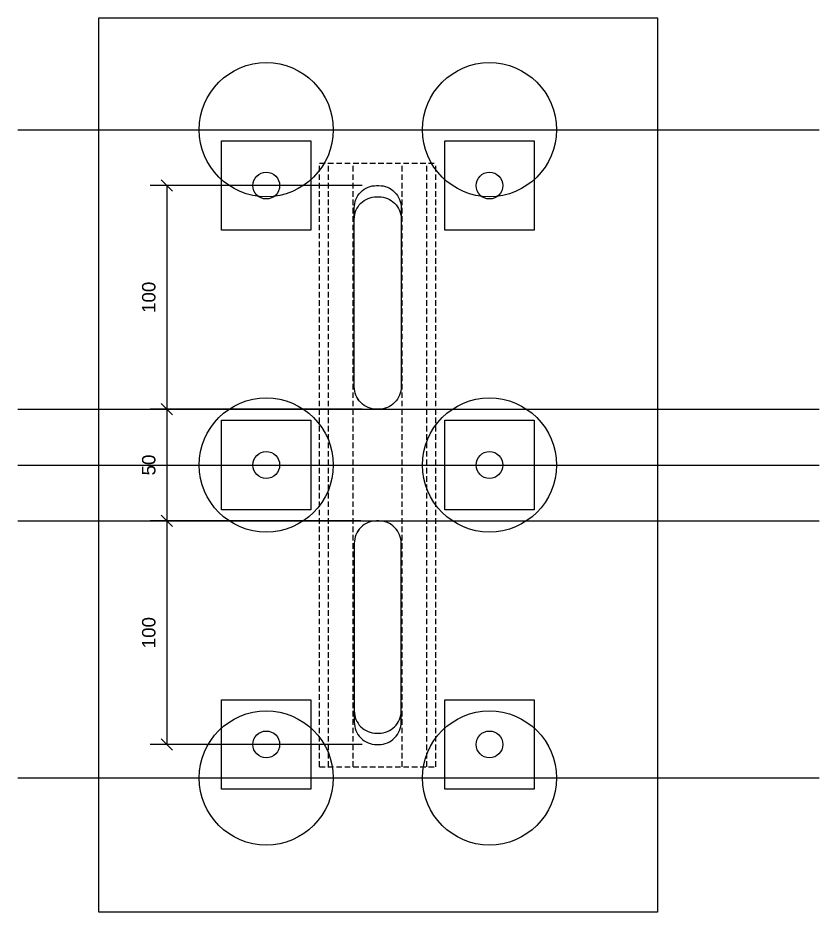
# Model space of a CAD drawing. Header units: millimetres. Extents: x -2069 to 10556, y -1036 to 8460.
# Drawn here: x -2069 to -1710.4, y 3663.9 to 4063.9 of the extents above; entities that cross this region are included whole.
import ezdxf

# ---------------------------------------------------------------- set-up
doc = ezdxf.new("R2010")
doc.units = ezdxf.units.MM
doc.linetypes.add('HIDDEN', pattern=[0.375, 0.25, -0.125])
doc.styles.add('Arial', font='arial.ttf')
doc.dimstyles.new('Arup4', dxfattribs={"dimscale": 5, "dimtxt": 1.2, "dimasz": 1, "dimexe": 1.5, "dimexo": 1.5, "dimgap": 1, "dimtad": 1, "dimdec": 0, "dimdsep": 46, "dimtxsty": 'Arial', "dimblk": 'OBLIQUE', "dimcen": 0, "dimclrd": 1, "dimclre": 1, "dimclrt": 7, "dimadec": 0, "dimazin": 0, "dimtfac": 1, "dimtdec": 0, "dimtix": 1, "dimtofl": 0, "dimtmove": 2, "dimatfit": 3, "dimfxl": 5, "dimtolj": 1, "dimtzin": 0, "dimlwd": -1, "dimlwe": -1, "dimarcsym": 0})

# ---------------------------------------------------------------- blocks, each defined once
blk = doc.blocks.new('_OBLIQUE')
at = {"color": 0, "linetype": 'ByBlock'}
blk.add_line((-0.5, -0.5), (0.5, 0.5), dxfattribs=at)
blk = doc.blocks.new('*D128')
at = {"color": 1, "linetype": 'Continuous', "transparency": 16777216}
for p, q in [((92.78, -25), (-2.1, -25)), ((5.4, -25), (5.4, -125)), ((92.78, -125), (-2.1, -125))]:
    blk.add_line(p, q, dxfattribs=at)
at = {"layer": 'Defpoints', "color": 0, "transparency": 16777216}
for p in [(100.28, -25, 0), (5.4, -125), (100.28, -125, 0)]:
    blk.add_point(p, dxfattribs=at)
at = {"color": 1, "transparency": 16777216, "xscale": 5, "yscale": 5, "zscale": 5}
for p, rotation in [((5.4, -25), 90), ((5.4, -125), 270)]:
    blk.add_blockref('_OBLIQUE', p, dxfattribs=dict(at, rotation=rotation))
at = {"color": 7, "transparency": 16777216, "insert": (-2.66, -75), "char_height": 6, "attachment_point": 5, "rotation": 90, "style": 'Arial', "bg_fill": 3, "box_fill_scale": 1.1, "bg_fill_color": 256, "bg_fill_true_color": 13158600, "bg_fill_transparency": 0}
blk.add_mtext('\\A1;100', dxfattribs=at)
blk = doc.blocks.new('*D129')
at = {"color": 1, "linetype": 'Continuous', "transparency": 16777216}
for p, q in [((92.28, -175), (-2.1, -175)), ((5.4, -175), (5.4, -275)), ((92.87, -275), (-2.1, -275))]:
    blk.add_line(p, q, dxfattribs=at)
at = {"layer": 'Defpoints', "color": 0, "transparency": 16777216}
for p in [(99.78, -175), (5.4, -275), (100.37, -275)]:
    blk.add_point(p, dxfattribs=at)
at = {"color": 1, "transparency": 16777216, "xscale": 5, "yscale": 5, "zscale": 5}
for p, rotation in [((5.4, -175), 90), ((5.4, -275), 270)]:
    blk.add_blockref('_OBLIQUE', p, dxfattribs=dict(at, rotation=rotation))
at = {"color": 7, "transparency": 16777216, "insert": (-2.66, -225), "char_height": 6, "attachment_point": 5, "rotation": 90, "style": 'Arial', "bg_fill": 3, "box_fill_scale": 1.1, "bg_fill_color": 256, "bg_fill_true_color": 13158600, "bg_fill_transparency": 0}
blk.add_mtext('\\A1;100', dxfattribs=at)
blk = doc.blocks.new('*D130')
at = {"color": 1, "linetype": 'Continuous', "transparency": 16777216}
for p, q in [((92.78, -125), (-2.1, -125)), ((5.4, -125), (5.4, -175)), ((92.28, -175), (-2.1, -175))]:
    blk.add_line(p, q, dxfattribs=at)
at = {"layer": 'Defpoints', "color": 0, "transparency": 16777216}
for p in [(100.28, -125, 0), (5.4, -175), (99.78, -175)]:
    blk.add_point(p, dxfattribs=at)
at = {"color": 1, "transparency": 16777216, "xscale": 5, "yscale": 5, "zscale": 5}
for p, rotation in [((5.4, -125), 90), ((5.4, -175), 270)]:
    blk.add_blockref('_OBLIQUE', p, dxfattribs=dict(at, rotation=rotation))
at = {"color": 7, "transparency": 16777216, "insert": (-2.66, -150), "char_height": 6, "attachment_point": 5, "rotation": 90, "style": 'Arial', "bg_fill": 3, "box_fill_scale": 1.1, "bg_fill_color": 256, "bg_fill_true_color": 13158600, "bg_fill_transparency": 0}
blk.add_mtext('\\A1;50', dxfattribs=at)
blk = doc.blocks.new('A$Cb4be0589')
at = {"color": 1, "linetype": 'HIDDEN', "ltscale": 10}
for p, q in [((73.78, -15), (125.78, -15)), ((110.78, -285), (110.78, -15)), ((121.78, -285), (121.78, -15)), ((125.78, -285), (125.78, -15)), ((73.78, -285), (125.78, -285))]:
    blk.add_line(p, q, dxfattribs=at)
at = {"color": 1}
for points in [[(129.81, -5), (169.81, -5), (169.81, -45), (129.81, -45)], [(129.81, -130), (169.81, -130), (169.81, -170), (129.81, -170)], [(129.81, -255), (169.81, -255), (169.81, -295), (129.81, -295)]]:
    blk.add_lwpolyline(points, close=True, dxfattribs=at)
for centre in [(149.81, -25), (149.81, -150), (149.81, -275)]:
    blk.add_circle(centre, 6, dxfattribs=at)
dim = blk.add_linear_dim(base=(5.4, -125), p1=(100.28, -25, 0), p2=(100.28, -125, 0), angle=90, dimstyle='Arup4', override={"dimtfill": 1, "dimarcsym": 1})
dim.commit()
dim.dimension.update_dxf_attribs({"geometry": '*D128', "text_midpoint": (-2.66, -75)})
at = {"color": 1, "elevation": 0}
blk.add_lwpolyline([(29.9, -5), (69.9, -5), (69.9, -45), (29.9, -45)], close=True, dxfattribs=at)
at = {"color": 1}
blk.add_circle((49.9, -25, 0), 6, dxfattribs=at)
dim = blk.add_linear_dim(base=(5.4, -175), p1=(100.28, -125, 0), p2=(99.78, -175), angle=90, dimstyle='Arup4', override={"dimtfill": 1, "dimarcsym": 1})
dim.commit()
dim.dimension.update_dxf_attribs({"geometry": '*D130', "text_midpoint": (-2.66, -150)})
at = {"color": 1, "elevation": 0}
blk.add_lwpolyline([(89.28, -115), (89.28, -35, -0.414214), (99.28, -25), (100.28, -25, -0.414214), (110.28, -35), (110.28, -115, -0.414214), (100.28, -125), (99.28, -125, -0.414214)], format="xyb", close=True, dxfattribs=at)
blk.add_lwpolyline([(29.9, -130), (69.9, -130), (69.9, -170), (29.9, -170)], close=True, dxfattribs=at)
at = {"color": 1}
blk.add_circle((49.9, -150, 0), 6, dxfattribs=at)
dim = blk.add_linear_dim(base=(5.4, -275), p1=(99.78, -175), p2=(100.37, -275), angle=90, dimstyle='Arup4', override={"dimtfill": 1, "dimarcsym": 1})
dim.commit()
dim.dimension.update_dxf_attribs({"geometry": '*D129', "text_midpoint": (-2.66, -225)})
at = {"color": 1, "linetype": 'HIDDEN', "ltscale": 10}
for p, q in [((73.78, -285), (73.78, -15)), ((77.78, -285), (77.78, -15)), ((88.78, -285), (88.78, -15))]:
    blk.add_line(p, q, dxfattribs=at)
at = {"color": 1}
blk.add_lwpolyline([(-25, 50), (225, 50), (225, -350), (-25, -350)], close=True, dxfattribs=at)
at = {"color": 1, "elevation": 0}
blk.add_lwpolyline([(89.28, -185), (89.28, -265, 0.414214), (99.28, -275), (100.28, -275, 0.414214), (110.28, -265), (110.28, -185, 0.414214), (100.28, -175), (99.28, -175, 0.414214)], format="xyb", close=True, dxfattribs=at)
blk.add_lwpolyline([(29.9, -255), (69.9, -255), (69.9, -295), (29.9, -295)], close=True, dxfattribs=at)
at = {"color": 1}
blk.add_circle((49.9, -275, 0), 6, dxfattribs=at)

msp = doc.modelspace()

# ---------------------------------------------------------------- block references
msp.add_blockref('A$Cb4be0589', (-2007.76, 4013.87))

# ---------------------------------------------------------------- next in the draw order: linework, layer by layer
for p, q in [((-2069.02, 4013.87, 0), (-1710.41, 4013.87, 0)), ((-2069.02, 3888.87, 0), (-1710.41, 3888.87, 0)), ((-2069.02, 3863.87, 0), (-1710.41, 3863.87, 0)), ((-2069.02, 3838.87, 0), (-1710.41, 3838.87, 0)), ((-2069.02, 3723.87, 0), (-1710.41, 3723.87, 0))]:
    msp.add_line(p, q)
at = {"elevation": 0}
for points in [[(-1918.47, 3898.87), (-1918.47, 3973.87, -0.414214), (-1908.47, 3983.87), (-1907.47, 3983.87, -0.414214), (-1897.47, 3973.87), (-1897.47, 3898.87, -0.414214), (-1907.47, 3888.87), (-1908.47, 3888.87, -0.414214)], [(-1918.47, 3828.87), (-1918.47, 3753.87, 0.414214), (-1908.47, 3743.87), (-1907.47, 3743.87, 0.414214), (-1897.47, 3753.87), (-1897.47, 3828.87, 0.414214), (-1907.47, 3838.87), (-1908.47, 3838.87, 0.414214)]]:
    msp.add_lwpolyline(points, format="xyb", close=True, dxfattribs=at)
for centre in [(-1957.86, 4013.87, 0), (-1857.95, 4013.87), (-1957.86, 3863.87, 0), (-1857.95, 3863.87), (-1957.86, 3723.87, 0), (-1857.95, 3723.87)]:
    msp.add_circle(centre, 30)

doc.saveas('drawing.dxf')
